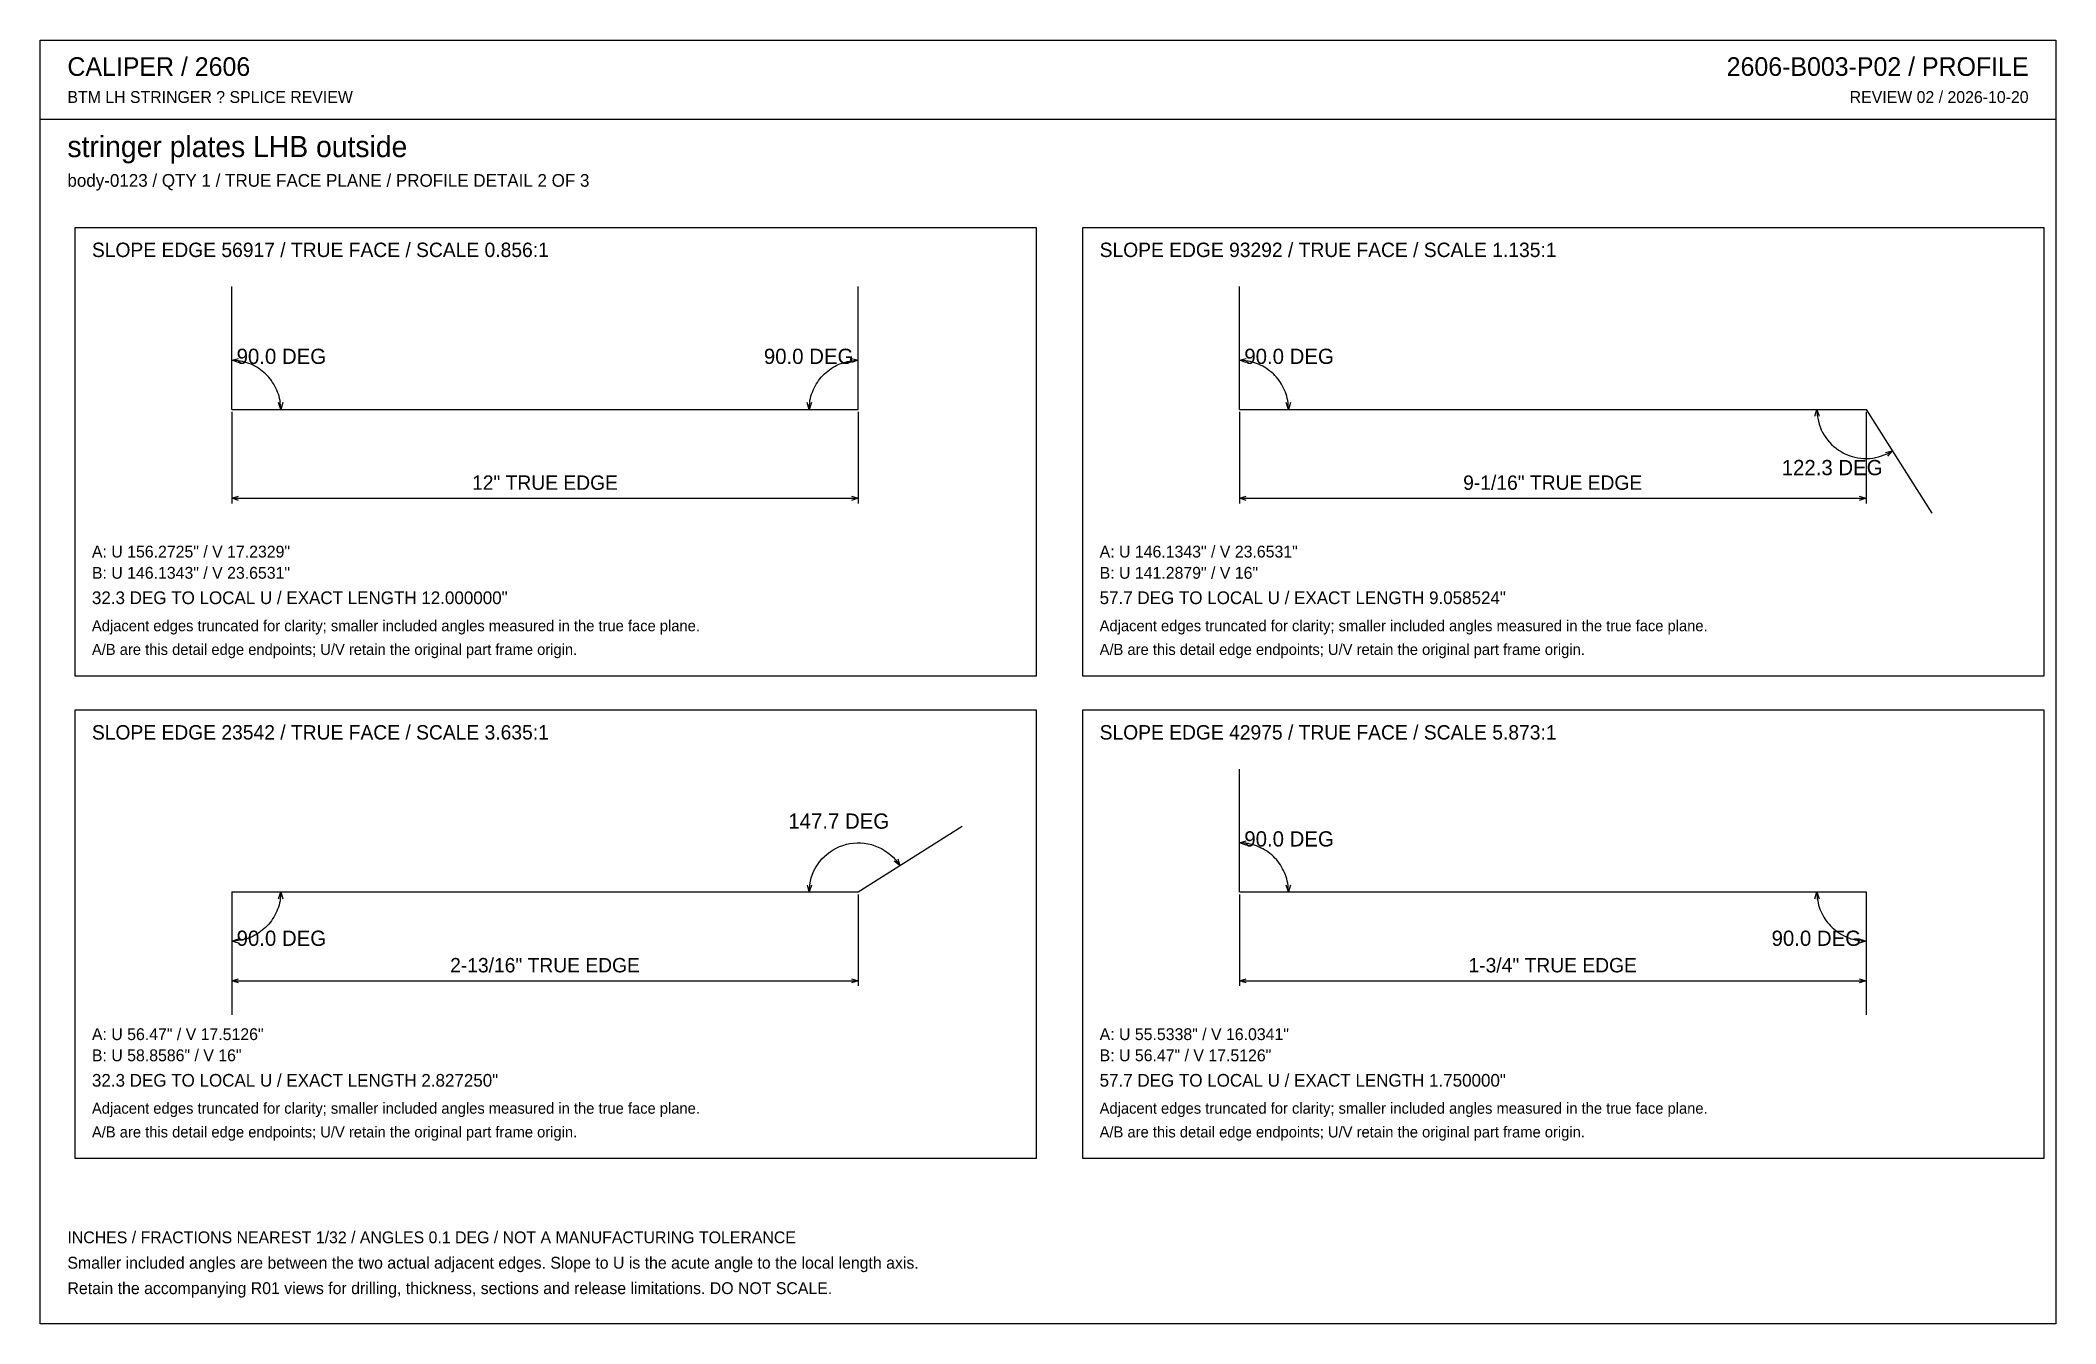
# Model space of a CAD drawing. Header units: inches. Extents: x 0.5 to 33.5, y 0.5 to 21.5.
import ezdxf
from ezdxf.enums import TextEntityAlignment as Align

# ---------------------------------------------------------------- set-up
doc = ezdxf.new("R2010")
doc.units = ezdxf.units.IN
doc.header["$MEASUREMENT"] = 0

msp = doc.modelspace()

# ---------------------------------------------------------------- linework, layer by layer
at = {"layer": 'ANNOTATION'}
for p, q in [((3.611, 16.278), (3.723, 16.31)), ((3.647, 16.277), (3.611, 16.278)), ((3.721, 16.241), (3.611, 16.278)), ((3.683, 16.275), (3.647, 16.277)), ((3.719, 16.27), (3.683, 16.275)), ((3.755, 16.265), (3.719, 16.27)), ((3.79, 16.258), (3.755, 16.265)), ((3.825, 16.249), (3.79, 16.258)), ((3.86, 16.238), (3.825, 16.249)), ((3.894, 16.226), (3.86, 16.238)), ((3.928, 16.213), (3.894, 16.226)), ((3.961, 16.198), (3.928, 16.213)), ((3.993, 16.182), (3.961, 16.198)), ((13.507, 16.182), (13.539, 16.198)), ((13.539, 16.198), (13.572, 16.213)), ((13.572, 16.213), (13.606, 16.226)), ((13.606, 16.226), (13.64, 16.238)), ((13.64, 16.238), (13.675, 16.249)), ((13.675, 16.249), (13.71, 16.258)), ((13.71, 16.258), (13.745, 16.265)), ((13.745, 16.265), (13.781, 16.27)), ((13.777, 16.31), (13.889, 16.278)), ((13.889, 16.278), (13.779, 16.241)), ((13.781, 16.27), (13.817, 16.275)), ((13.817, 16.275), (13.853, 16.277)), ((13.853, 16.277), (13.889, 16.278)), ((20.139, 16.278), (20.251, 16.31)), ((20.175, 16.277), (20.139, 16.278)), ((20.249, 16.241), (20.139, 16.278)), ((20.211, 16.275), (20.175, 16.277)), ((20.247, 16.27), (20.211, 16.275)), ((20.283, 16.265), (20.247, 16.27)), ((20.318, 16.258), (20.283, 16.265)), ((20.353, 16.249), (20.318, 16.258)), ((20.388, 16.238), (20.353, 16.249)), ((20.422, 16.226), (20.388, 16.238)), ((20.455, 16.213), (20.422, 16.226)), ((20.488, 16.198), (20.455, 16.213)), ((20.521, 16.182), (20.488, 16.198)), ((4.024, 16.164), (3.993, 16.182)), ((4.055, 16.145), (4.024, 16.164)), ((4.085, 16.124), (4.055, 16.145)), ((4.113, 16.102), (4.085, 16.124)), ((4.141, 16.079), (4.113, 16.102)), ((4.168, 16.054), (4.141, 16.079)), ((4.193, 16.029), (4.168, 16.054)), ((4.218, 16.002), (4.193, 16.029)), ((4.241, 15.974), (4.218, 16.002)), ((4.263, 15.946), (4.241, 15.974)), ((4.283, 15.916), (4.263, 15.946)), ((4.303, 15.885), (4.283, 15.916)), ((4.32, 15.854), (4.303, 15.885)), ((13.18, 15.854), (13.197, 15.885)), ((13.197, 15.885), (13.217, 15.916)), ((13.217, 15.916), (13.237, 15.946)), ((13.237, 15.946), (13.259, 15.974)), ((13.259, 15.974), (13.282, 16.002)), ((13.282, 16.002), (13.307, 16.029)), ((13.307, 16.029), (13.332, 16.054)), ((13.332, 16.054), (13.359, 16.079)), ((13.359, 16.079), (13.387, 16.102)), ((13.387, 16.102), (13.415, 16.124)), ((13.415, 16.124), (13.445, 16.145)), ((13.445, 16.145), (13.476, 16.164)), ((13.476, 16.164), (13.507, 16.182)), ((20.552, 16.164), (20.521, 16.182)), ((20.583, 16.145), (20.552, 16.164)), ((20.612, 16.124), (20.583, 16.145)), ((20.641, 16.102), (20.612, 16.124)), ((20.669, 16.079), (20.641, 16.102)), ((20.696, 16.054), (20.669, 16.079)), ((20.721, 16.029), (20.696, 16.054)), ((20.746, 16.002), (20.721, 16.029)), ((20.769, 15.974), (20.746, 16.002)), ((20.791, 15.946), (20.769, 15.974)), ((20.811, 15.916), (20.791, 15.946)), ((20.83, 15.885), (20.811, 15.916)), ((20.848, 15.854), (20.83, 15.885)), ((4.337, 15.822), (4.32, 15.854)), ((4.352, 15.789), (4.337, 15.822)), ((4.365, 15.755), (4.352, 15.789)), ((4.377, 15.721), (4.365, 15.755)), ((4.388, 15.687), (4.377, 15.721)), ((4.417, 15.472), (4.379, 15.583)), ((4.396, 15.651), (4.388, 15.687)), ((4.404, 15.616), (4.396, 15.651)), ((4.409, 15.58), (4.404, 15.616)), ((4.413, 15.544), (4.409, 15.58)), ((4.416, 15.508), (4.413, 15.544)), ((4.449, 15.584), (4.417, 15.472)), ((13.083, 15.472), (13.051, 15.584)), ((13.121, 15.583), (13.083, 15.472)), ((13.084, 15.508), (13.087, 15.544)), ((13.087, 15.544), (13.091, 15.58)), ((13.091, 15.58), (13.096, 15.616)), ((13.096, 15.616), (13.104, 15.651)), ((13.104, 15.651), (13.112, 15.687)), ((13.112, 15.687), (13.123, 15.721)), ((13.123, 15.721), (13.135, 15.755)), ((13.135, 15.755), (13.148, 15.789)), ((13.148, 15.789), (13.163, 15.822)), ((13.163, 15.822), (13.18, 15.854)), ((20.865, 15.822), (20.848, 15.854)), ((20.88, 15.789), (20.865, 15.822)), ((20.893, 15.755), (20.88, 15.789)), ((20.905, 15.721), (20.893, 15.755)), ((20.915, 15.687), (20.905, 15.721)), ((20.944, 15.472), (20.907, 15.583)), ((20.924, 15.651), (20.915, 15.687)), ((20.931, 15.616), (20.924, 15.651)), ((20.937, 15.58), (20.931, 15.616)), ((20.941, 15.544), (20.937, 15.58)), ((20.944, 15.508), (20.941, 15.544)), ((20.977, 15.584), (20.944, 15.472)), ((3.611, 15.431), (3.611, 13.931)), ((4.417, 15.472), (4.416, 15.508)), ((13.083, 15.472), (13.084, 15.508)), ((13.889, 15.431), (13.889, 13.931)), ((20.139, 15.431), (20.139, 13.931)), ((20.944, 15.472), (20.944, 15.508)), ((29.58, 15.36), (29.611, 15.472)), ((29.611, 15.472), (29.613, 15.423)), ((29.611, 15.472), (29.649, 15.362)), ((29.613, 15.423), (29.617, 15.374)), ((29.617, 15.374), (29.625, 15.326)), ((29.625, 15.326), (29.635, 15.278)), ((29.635, 15.278), (29.648, 15.23)), ((29.648, 15.23), (29.664, 15.184)), ((30.417, 15.431), (30.417, 13.931)), ((29.664, 15.184), (29.683, 15.139)), ((29.683, 15.139), (29.705, 15.094)), ((29.705, 15.094), (29.73, 15.052)), ((29.73, 15.052), (29.756, 15.011)), ((29.756, 15.011), (29.786, 14.971)), ((29.786, 14.971), (29.818, 14.934)), ((29.818, 14.934), (29.851, 14.898)), ((29.851, 14.898), (29.888, 14.865)), ((29.888, 14.865), (29.926, 14.834)), ((29.926, 14.834), (29.965, 14.805)), ((29.965, 14.805), (30.007, 14.779)), ((30.007, 14.779), (30.05, 14.755)), ((30.05, 14.755), (30.094, 14.734)), ((30.094, 14.734), (30.14, 14.716)), ((30.14, 14.716), (30.187, 14.7)), ((30.187, 14.7), (30.234, 14.688)), ((30.234, 14.688), (30.282, 14.678)), ((30.282, 14.678), (30.331, 14.671)), ((30.331, 14.671), (30.38, 14.668)), ((30.38, 14.668), (30.429, 14.667)), ((30.429, 14.667), (30.478, 14.669)), ((30.478, 14.669), (30.527, 14.674)), ((30.527, 14.674), (30.575, 14.682)), ((30.575, 14.682), (30.623, 14.694)), ((30.623, 14.694), (30.67, 14.708)), ((30.67, 14.708), (30.717, 14.725)), ((30.717, 14.725), (30.762, 14.744)), ((30.734, 14.765), (30.848, 14.792)), ((30.762, 14.744), (30.805, 14.767)), ((30.848, 14.792), (30.77, 14.705)), ((30.805, 14.767), (30.848, 14.792)), ((3.611, 14.014), (3.722, 14.049)), ((3.611, 14.014), (13.889, 14.014)), ((3.722, 13.979), (3.611, 14.014)), ((13.778, 14.049), (13.889, 14.014)), ((13.889, 14.014), (13.778, 13.979)), ((20.139, 14.014), (20.25, 14.049)), ((20.139, 14.014), (30.417, 14.014)), ((20.25, 13.979), (20.139, 14.014)), ((30.306, 14.049), (30.417, 14.014)), ((30.417, 14.014), (30.306, 13.979)), ((13.475, 8.247), (13.527, 8.275)), ((13.527, 8.275), (13.581, 8.3)), ((13.581, 8.3), (13.636, 8.32)), ((13.636, 8.32), (13.693, 8.337)), ((13.693, 8.337), (13.751, 8.349)), ((13.751, 8.349), (13.81, 8.357)), ((13.81, 8.357), (13.869, 8.361)), ((13.869, 8.361), (13.928, 8.36)), ((13.928, 8.36), (13.987, 8.355)), ((13.987, 8.355), (14.046, 8.346)), ((14.046, 8.346), (14.104, 8.332)), ((14.104, 8.332), (14.16, 8.314)), ((14.16, 8.314), (14.215, 8.292)), ((14.215, 8.292), (14.269, 8.266)), ((14.269, 8.266), (14.32, 8.236)), ((20.139, 8.361), (20.251, 8.393)), ((20.175, 8.36), (20.139, 8.361)), ((20.249, 8.324), (20.139, 8.361)), ((20.211, 8.358), (20.175, 8.36)), ((20.247, 8.354), (20.211, 8.358)), ((20.283, 8.348), (20.247, 8.354)), ((20.318, 8.341), (20.283, 8.348)), ((20.353, 8.332), (20.318, 8.341)), ((20.388, 8.322), (20.353, 8.332)), ((20.422, 8.31), (20.388, 8.322)), ((20.455, 8.296), (20.422, 8.31)), ((20.488, 8.281), (20.455, 8.296)), ((20.521, 8.265), (20.488, 8.281)), ((20.552, 8.247), (20.521, 8.265)), ((13.161, 7.9), (13.188, 7.953)), ((13.188, 7.953), (13.219, 8.003)), ((13.219, 8.003), (13.254, 8.051)), ((13.254, 8.051), (13.292, 8.097)), ((13.292, 8.097), (13.333, 8.139)), ((13.333, 8.139), (13.378, 8.178)), ((13.378, 8.178), (13.425, 8.214)), ((13.425, 8.214), (13.475, 8.247)), ((14.32, 8.236), (14.369, 8.203)), ((14.369, 8.203), (14.415, 8.166)), ((14.415, 8.166), (14.458, 8.125)), ((14.458, 8.125), (14.499, 8.082)), ((14.569, 7.987), (14.478, 8.059)), ((14.499, 8.082), (14.536, 8.035)), ((14.535, 8.098), (14.569, 7.987)), ((14.536, 8.035), (14.569, 7.987)), ((20.583, 8.228), (20.552, 8.247)), ((20.612, 8.207), (20.583, 8.228)), ((20.641, 8.185), (20.612, 8.207)), ((20.669, 8.162), (20.641, 8.185)), ((20.696, 8.138), (20.669, 8.162)), ((20.721, 8.112), (20.696, 8.138)), ((20.746, 8.086), (20.721, 8.112)), ((20.769, 8.058), (20.746, 8.086)), ((20.791, 8.029), (20.769, 8.058)), ((20.811, 7.999), (20.791, 8.029)), ((20.83, 7.969), (20.811, 7.999)), ((20.848, 7.937), (20.83, 7.969)), ((20.865, 7.905), (20.848, 7.937)), ((13.083, 7.556), (13.053, 7.668)), ((13.122, 7.665), (13.083, 7.556)), ((13.083, 7.556), (13.086, 7.615)), ((13.086, 7.615), (13.092, 7.674)), ((13.092, 7.674), (13.103, 7.732)), ((13.103, 7.732), (13.118, 7.789)), ((13.118, 7.789), (13.137, 7.845)), ((13.137, 7.845), (13.161, 7.9)), ((20.88, 7.872), (20.865, 7.905)), ((20.893, 7.839), (20.88, 7.872)), ((20.905, 7.804), (20.893, 7.839)), ((20.915, 7.77), (20.905, 7.804)), ((20.944, 7.556), (20.907, 7.666)), ((20.924, 7.735), (20.915, 7.77)), ((20.931, 7.699), (20.924, 7.735)), ((20.937, 7.664), (20.931, 7.699)), ((20.941, 7.628), (20.937, 7.664)), ((20.944, 7.592), (20.941, 7.628)), ((20.977, 7.667), (20.944, 7.556)), ((3.611, 7.514), (3.611, 6.014)), ((4.365, 7.273), (4.352, 7.239)), ((4.377, 7.307), (4.365, 7.273)), ((4.388, 7.341), (4.377, 7.307)), ((4.379, 7.445), (4.417, 7.556)), ((4.396, 7.376), (4.388, 7.341)), ((4.404, 7.412), (4.396, 7.376)), ((4.409, 7.447), (4.404, 7.412)), ((4.413, 7.483), (4.409, 7.447)), ((4.416, 7.519), (4.413, 7.483)), ((4.417, 7.556), (4.416, 7.519)), ((4.417, 7.556), (4.449, 7.444)), ((13.889, 7.514), (13.889, 6.014)), ((20.139, 7.514), (20.139, 6.014)), ((20.944, 7.556), (20.944, 7.592)), ((29.579, 7.444), (29.611, 7.556)), ((29.611, 7.556), (29.612, 7.519)), ((29.611, 7.556), (29.648, 7.445)), ((29.612, 7.519), (29.614, 7.483)), ((29.614, 7.483), (29.618, 7.447)), ((29.618, 7.447), (29.624, 7.412)), ((29.624, 7.412), (29.631, 7.376)), ((29.631, 7.376), (29.64, 7.341)), ((29.64, 7.341), (29.651, 7.307)), ((29.651, 7.307), (29.662, 7.273)), ((29.662, 7.273), (29.676, 7.239)), ((30.417, 7.514), (30.417, 6.014)), ((4.141, 6.949), (4.113, 6.926)), ((4.168, 6.973), (4.141, 6.949)), ((4.193, 6.999), (4.168, 6.973)), ((4.218, 7.026), (4.193, 6.999)), ((4.241, 7.053), (4.218, 7.026)), ((4.263, 7.082), (4.241, 7.053)), ((4.283, 7.112), (4.263, 7.082)), ((4.303, 7.142), (4.283, 7.112)), ((4.32, 7.174), (4.303, 7.142)), ((4.337, 7.206), (4.32, 7.174)), ((4.352, 7.239), (4.337, 7.206)), ((29.676, 7.239), (29.691, 7.206)), ((29.691, 7.206), (29.707, 7.174)), ((29.707, 7.174), (29.725, 7.142)), ((29.725, 7.142), (29.744, 7.112)), ((29.744, 7.112), (29.765, 7.082)), ((29.765, 7.082), (29.787, 7.053)), ((29.787, 7.053), (29.81, 7.026)), ((29.81, 7.026), (29.834, 6.999)), ((29.834, 6.999), (29.86, 6.973)), ((29.86, 6.973), (29.887, 6.949)), ((29.887, 6.949), (29.914, 6.926)), ((3.611, 6.75), (3.721, 6.787)), ((3.647, 6.751), (3.611, 6.75)), ((3.723, 6.718), (3.611, 6.75)), ((3.683, 6.753), (3.647, 6.751)), ((3.719, 6.757), (3.683, 6.753)), ((3.755, 6.763), (3.719, 6.757)), ((3.79, 6.77), (3.755, 6.763)), ((3.825, 6.779), (3.79, 6.77)), ((3.86, 6.789), (3.825, 6.779)), ((3.894, 6.801), (3.86, 6.789)), ((3.928, 6.815), (3.894, 6.801)), ((3.961, 6.83), (3.928, 6.815)), ((3.993, 6.846), (3.961, 6.83)), ((4.024, 6.864), (3.993, 6.846)), ((4.055, 6.883), (4.024, 6.864)), ((4.085, 6.904), (4.055, 6.883)), ((4.113, 6.926), (4.085, 6.904)), ((29.914, 6.926), (29.943, 6.904)), ((29.943, 6.904), (29.973, 6.883)), ((29.973, 6.883), (30.003, 6.864)), ((30.003, 6.864), (30.035, 6.846)), ((30.035, 6.846), (30.067, 6.83)), ((30.067, 6.83), (30.1, 6.815)), ((30.1, 6.815), (30.134, 6.801)), ((30.134, 6.801), (30.168, 6.789)), ((30.168, 6.789), (30.202, 6.779)), ((30.202, 6.779), (30.237, 6.77)), ((30.237, 6.77), (30.273, 6.763)), ((30.273, 6.763), (30.309, 6.757)), ((30.417, 6.75), (30.305, 6.718)), ((30.306, 6.787), (30.417, 6.75)), ((30.309, 6.757), (30.344, 6.753)), ((30.344, 6.753), (30.381, 6.751)), ((30.381, 6.751), (30.417, 6.75)), ((3.611, 6.097), (3.722, 6.132)), ((3.611, 6.097), (13.889, 6.097)), ((3.722, 6.062), (3.611, 6.097)), ((13.778, 6.132), (13.889, 6.097)), ((13.889, 6.097), (13.778, 6.062)), ((20.139, 6.097), (20.25, 6.132)), ((20.139, 6.097), (30.417, 6.097)), ((20.25, 6.062), (20.139, 6.097)), ((30.306, 6.132), (30.417, 6.097)), ((30.417, 6.097), (30.306, 6.062))]:
    msp.add_line(p, q, dxfattribs=at)
at = {"layer": 'OUTLINE'}
for p, q in [((0.472, 21.528), (33.528, 21.528)), ((0.472, 0.472), (0.472, 21.528)), ((33.528, 21.528), (33.528, 0.472)), ((0.472, 20.236), (33.528, 20.236)), ((1.042, 18.458), (16.806, 18.458)), ((1.042, 11.097), (1.042, 18.458)), ((16.806, 18.458), (16.806, 11.097)), ((17.569, 18.458), (33.333, 18.458)), ((17.569, 11.097), (17.569, 18.458)), ((33.333, 18.458), (33.333, 11.097)), ((3.611, 15.472), (3.611, 17.486)), ((13.889, 15.472), (13.889, 17.486)), ((20.139, 15.472), (20.139, 17.486)), ((3.611, 15.472), (13.889, 15.472)), ((20.139, 15.472), (30.417, 15.472)), ((30.417, 15.472), (31.494, 13.771)), ((16.806, 11.097), (1.042, 11.097)), ((33.333, 11.097), (17.569, 11.097)), ((1.042, 10.542), (16.806, 10.542)), ((1.042, 3.181), (1.042, 10.542)), ((16.806, 10.542), (16.806, 3.181)), ((17.569, 10.542), (33.333, 10.542)), ((17.569, 3.181), (17.569, 10.542)), ((33.333, 10.542), (33.333, 3.181)), ((20.139, 7.556), (20.139, 9.569)), ((13.889, 7.556), (15.59, 8.633)), ((3.611, 7.556), (13.889, 7.556)), ((3.611, 7.556), (3.611, 5.542)), ((20.139, 7.556), (30.417, 7.556)), ((30.417, 7.556), (30.417, 5.542)), ((16.806, 3.181), (1.042, 3.181)), ((33.333, 3.181), (17.569, 3.181)), ((33.528, 0.472), (0.472, 0.472))]:
    msp.add_line(p, q, dxfattribs=at)

# ---------------------------------------------------------------- texts
at = {"layer": 'ANNOTATION'}
for s, height, p in [('CALIPER / 2606', 0.30556, (0.917, 20.944)), ('BTM LH STRINGER ? SPLICE REVIEW', 0.19444, (0.917, 20.5)), ('stringer plates LHB outside', 0.34722, (0.917, 19.611)), ('body-0123 / QTY 1 / TRUE FACE PLANE / PROFILE DETAIL 2 OF 3', 0.20833, (0.917, 19.125)), ('SLOPE EDGE 56917 / TRUE FACE / SCALE 0.856:1', 0.23611, (1.319, 17.972)), ('SLOPE EDGE 93292 / TRUE FACE / SCALE 1.135:1', 0.23611, (17.847, 17.972)), ('A: U 156.2725" / V 17.2329"', 0.19444, (1.319, 13.042)), ('A: U 146.1343" / V 23.6531"', 0.19444, (17.847, 13.042)), ('B: U 146.1343" / V 23.6531"', 0.19444, (1.319, 12.694)), ('B: U 141.2879" / V 16"', 0.19444, (17.847, 12.694)), ('32.3 DEG TO LOCAL U / EXACT LENGTH 12.000000"', 0.20833, (1.319, 12.278)), ('57.7 DEG TO LOCAL U / EXACT LENGTH 9.058524"', 0.20833, (17.847, 12.278)), ('Adjacent edges truncated for clarity; smaller included angles measured in the true face plane.', 0.18056, (1.319, 11.833)), ('Adjacent edges truncated for clarity; smaller included angles measured in the true face plane.', 0.18056, (17.847, 11.833)), ('A/B are this detail edge endpoints; U/V retain the original part frame origin.', 0.18056, (1.319, 11.444)), ('A/B are this detail edge endpoints; U/V retain the original part frame origin.', 0.18056, (17.847, 11.444)), ('SLOPE EDGE 23542 / TRUE FACE / SCALE 3.635:1', 0.23611, (1.319, 10.056)), ('SLOPE EDGE 42975 / TRUE FACE / SCALE 5.873:1', 0.23611, (17.847, 10.056)), ('A: U 56.47" / V 17.5126"', 0.19444, (1.319, 5.125)), ('A: U 55.5338" / V 16.0341"', 0.19444, (17.847, 5.125)), ('B: U 58.8586" / V 16"', 0.19444, (1.319, 4.778)), ('B: U 56.47" / V 17.5126"', 0.19444, (17.847, 4.778)), ('32.3 DEG TO LOCAL U / EXACT LENGTH 2.827250"', 0.20833, (1.319, 4.361)), ('57.7 DEG TO LOCAL U / EXACT LENGTH 1.750000"', 0.20833, (17.847, 4.361)), ('Adjacent edges truncated for clarity; smaller included angles measured in the true face plane.', 0.18056, (1.319, 3.917)), ('Adjacent edges truncated for clarity; smaller included angles measured in the true face plane.', 0.18056, (17.847, 3.917)), ('A/B are this detail edge endpoints; U/V retain the original part frame origin.', 0.18056, (1.319, 3.528)), ('A/B are this detail edge endpoints; U/V retain the original part frame origin.', 0.18056, (17.847, 3.528)), ('INCHES / FRACTIONS NEAREST 1/32 / ANGLES 0.1 DEG / NOT A MANUFACTURING TOLERANCE', 0.19444, (0.917, 1.792)), ('Smaller included angles are between the two actual adjacent edges. Slope to U is the acute angle to the local length axis.', 0.194444, (0.917, 1.375)), ('Retain the accompanying R01 views for drilling, thickness, sections and release limitations. DO NOT SCALE.', 0.194444, (0.917, 0.958))]:
    msp.add_text(s, height=height, dxfattribs=at).set_placement(p)
for s, height, p in [('2606-B003-P02 / PROFILE', 0.30556, (33.083, 20.944)), ('REVIEW 02 / 2026-10-20', 0.19444, (33.083, 20.5))]:
    msp.add_text(s, height=height, dxfattribs=at).set_placement(p, align=Align.RIGHT)
for s, height, p in [('90.0 DEG', 0.25, (4.426, 16.218)), ('90.0 DEG', 0.25, (13.074, 16.218)), ('90.0 DEG', 0.25, (20.954, 16.218)), ('122.3 DEG', 0.25, (29.861, 14.393)), ('12" TRUE EDGE', 0.23611, (8.75, 14.153)), ('9-1/16" TRUE EDGE', 0.23611, (25.278, 14.153)), ('147.7 DEG', 0.25, (13.568, 8.593)), ('90.0 DEG', 0.25, (20.954, 8.301)), ('90.0 DEG', 0.25, (4.426, 6.671)), ('90.0 DEG', 0.25, (29.602, 6.671)), ('2-13/16" TRUE EDGE', 0.23611, (8.75, 6.236)), ('1-3/4" TRUE EDGE', 0.23611, (25.278, 6.236))]:
    msp.add_text(s, height=height, dxfattribs=at).set_placement(p, align=Align.CENTER)

doc.saveas('drawing.dxf')
